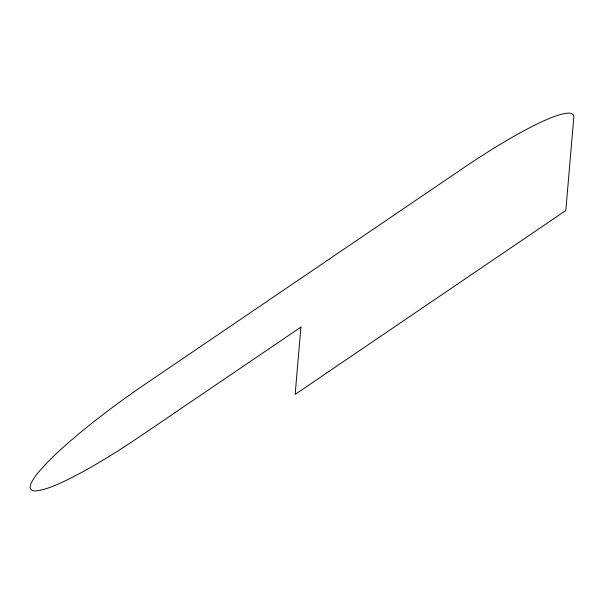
<?xml version="1.0" encoding="UTF-8"?>
<svg xmlns="http://www.w3.org/2000/svg" width="604" height="604" viewBox="0 0 604 604"><rect width="100%" height="100%" fill="white"/><g stroke="black" fill="none" stroke-linecap="round" stroke-linejoin="round"><path stroke-width="0.91" d="M300.913 327.111L295.145 394.389L565.812 210.517L573.8 117.365A137.342 20.008 -35.2 0 0 463.238 168.101L145.202 384.144A137.342 20.008 -35.2 0 0 46.417 463.434L39.638 470.901A137.342 20.008 -35.2 0 0 37.939 490.705L44.198 489.308A137.342 20.008 -35.2 0 0 140.762 435.899L300.913 327.111"/></g></svg>
